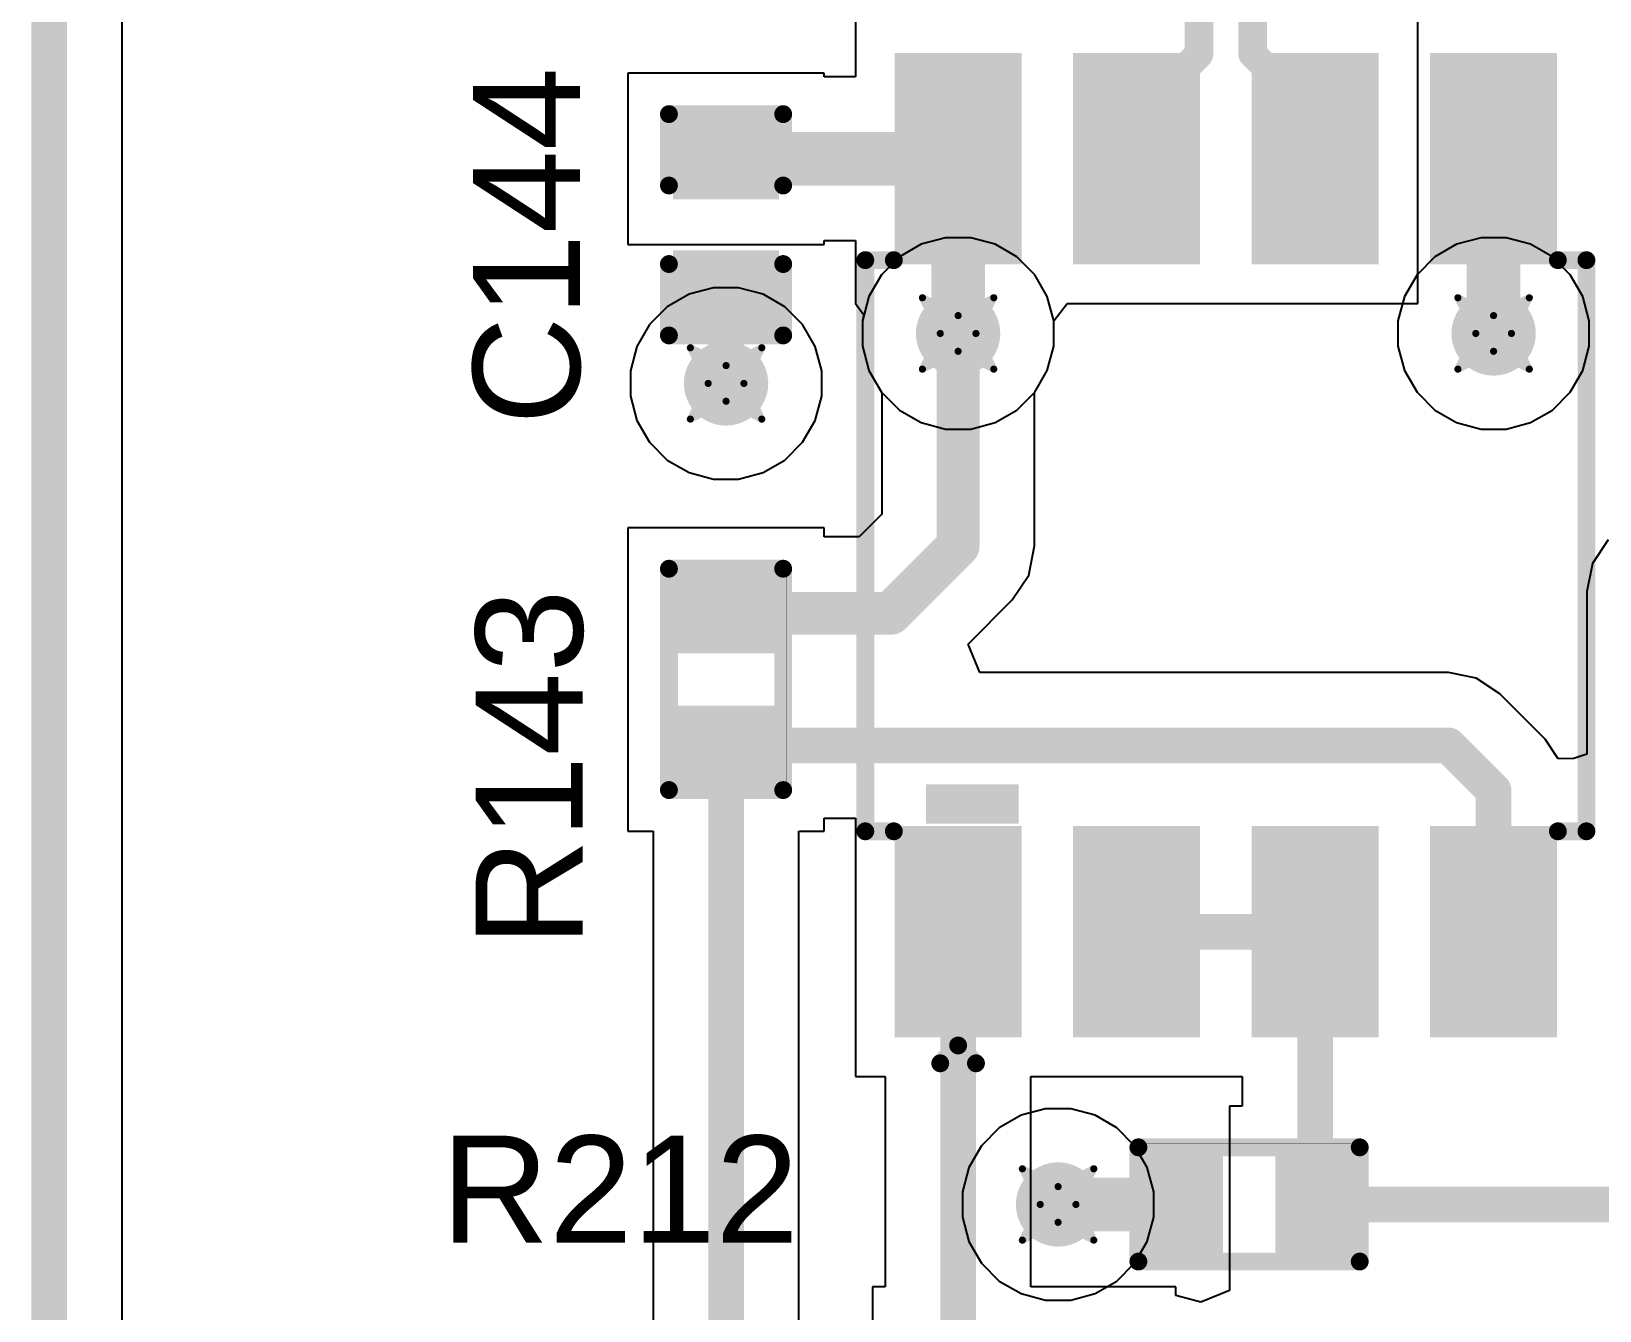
# Model space of a CAD drawing. Header units: inches. Extents: x -36 to 349, y -11 to 240.
# Drawn here: x 16.69 to 27.85, y 93.63 to 102.73 of the extents above; entities that cross this region are included whole.
import ezdxf

# ---------------------------------------------------------------- set-up
doc = ezdxf.new("R2010")
doc.units = ezdxf.units.IN
for name, color, linetype in [('Bottom Layer', 5, 'Continuous'), ('Drill Drawing', 1, 'Continuous'), ('Layer 1', 16, 'Continuous'), ('Layer 2', 76, 'Continuous'), ('Top Layer', 1, 'Continuous'), ('Top Overlay', 2, 'Continuous'), ('Top Paste', 8, 'Continuous'), ('Top Solder', 216, 'Continuous'), ('Via Holes', 16, 'Continuous')]:
    doc.layers.add(name, color=color, linetype=linetype)
doc.styles.add('Arial', font='', dxfattribs={"height": 0.2})
doc.styles.get('Arial').set_extended_font_data('Arial')

# ---------------------------------------------------------------- blocks, each defined once
blk = doc.blocks.new('R___0402_15')
at = {"layer": 'Top Layer'}
for points in [[(-0.6985, -0.3175), (-0.6985, 0.3175), (-0.2412999999999999, 0.3175), (-0.2413, -0.3175)], [(0.2412999999999999, -0.3175), (0.2413, 0.3175), (0.6985, 0.3175), (0.6985, -0.3175)]]:
    blk.add_hatch(color=1, dxfattribs=at).paths.add_polyline_path(points)
at = {"layer": 'Top Paste'}
for points in [[(-0.6985, -0.3175), (-0.6985, 0.3175), (-0.2412999999999999, 0.3175), (-0.2413, -0.3175)], [(0.2412999999999999, -0.3175), (0.2413, 0.3175), (0.6985, 0.3175), (0.6985, -0.3175)]]:
    blk.add_hatch(color=8, dxfattribs=at).paths.add_polyline_path(points)
at = {"layer": 'Top Solder'}
for points in [[(-0.75350116, -0.37250116), (-0.75350116, 0.37250116), (-0.1862988399999999, 0.37250116), (-0.18629884, -0.37250116)], [(0.1862988399999999, -0.37250116), (0.18629884, 0.37250116), (0.75350116, 0.37250116), (0.75350116, -0.37250116)]]:
    blk.add_hatch(color=216, dxfattribs=at).paths.add_polyline_path(points)
at = {"layer": 'Top Overlay'}
for points in [[(-0.7874, 0.4064, 0.127, 0.127, 0), (0.7874, 0.4064, 0.127, 0.127, 0)], [(-0.7874, 0.4064, 0.127, 0.127, 0), (-0.7874, -0.4064, 0.127, 0.127, 0)], [(0.7874, 0.4064, 0.127, 0.127, 0), (0.7874, -0.4064, 0.127, 0.127, 0)], [(-0.7874, -0.4064, 0.127, 0.127, 0), (0.7874, -0.4064, 0.127, 0.127, 0)], [(-0.8128, -0.4318, 0.0032258, 0.0032258, 0), (0.8128, -0.4318, 0.0032258, 0.0032258, 0)]]:
    blk.add_lwpolyline(points, format="xyseb", dxfattribs=at)
for points in [[(-0.8191499999999999, 0.4064, 0.0635, 0.0635, 1), (-0.7556499999999999, 0.4064, 0.0635, 0.0635, 1)], [(-0.8191499999999999, 0.4064, 0.0635, 0.0635, 1), (-0.7556499999999999, 0.4064, 0.0635, 0.0635, 1)], [(0.7556499999999999, 0.4064, 0.0635, 0.0635, 1), (0.8191499999999999, 0.4064, 0.0635, 0.0635, 1)], [(0.7556499999999999, 0.4064, 0.0635, 0.0635, 1), (0.8191499999999999, 0.4064, 0.0635, 0.0635, 1)], [(-0.8191499999999999, -0.4064, 0.0635, 0.0635, 1), (-0.7556499999999999, -0.4064, 0.0635, 0.0635, 1)], [(-0.8191499999999999, -0.4064, 0.0635, 0.0635, 1), (-0.7556499999999999, -0.4064, 0.0635, 0.0635, 1)], [(-0.81360518, -0.4318, 0.0016129, 0.0016129, 1), (-0.8119948199999999, -0.4318, 0.0016129, 0.0016129, 1)], [(0.7556499999999999, -0.4064, 0.0635, 0.0635, 1), (0.8191499999999999, -0.4064, 0.0635, 0.0635, 1)], [(0.7556499999999999, -0.4064, 0.0635, 0.0635, 1), (0.8191499999999999, -0.4064, 0.0635, 0.0635, 1)], [(0.8119948199999999, -0.4318, 0.0016129, 0.0016129, 1), (0.81360518, -0.4318, 0.0016129, 0.0016129, 1)]]:
    blk.add_lwpolyline(points, format="xyseb", close=True, dxfattribs=at)
blk = doc.blocks.new('SOP_8_148')
at = {"layer": 'Top Layer'}
for points in [[(-3.40000463, 2.25501835), (-2.10000469, 2.25501835), (-2.10000469, 1.55501721), (-3.40000463, 1.55501721)], [(2.10000977, 2.25501835), (3.40000971, 2.25501835), (3.40000971, 1.55501721), (2.10000977, 1.55501721)], [(-3.40000463, 0.98501835), (-2.10000469, 0.98501835), (-2.10000469, 0.28501721), (-3.40000463, 0.28501721)], [(2.10000977, 0.98501835), (3.40000971, 0.98501835), (3.40000971, 0.28501721), (2.10000977, 0.28501721)], [(-3.40000463, -0.28498165), (-2.10000469, -0.28498165), (-2.10000469, -0.9849827899999999), (-3.40000463, -0.9849827899999999)], [(2.10000977, -0.28498165), (3.40000971, -0.28498165), (3.40000971, -0.9849827899999999), (2.10000977, -0.9849827899999999)], [(-3.40000463, -1.55498165), (-2.10000469, -1.55498165), (-2.10000469, -2.25498279), (-3.40000463, -2.25498279)], [(2.10000977, -1.55498165), (3.40000971, -1.55498165), (3.40000971, -2.25498279), (2.10000977, -2.25498279)]]:
    blk.add_hatch(color=1, dxfattribs=at).paths.add_polyline_path(points)
at = {"layer": 'Top Overlay'}
blk.add_hatch(color=2, dxfattribs=at).paths.add_polyline_path([(-1.98172578, 1.47321778), (-1.70232578, 1.47321778), (-1.70232578, 2.13361778), (-1.98172578, 2.13361778)])
at = {"layer": 'Top Paste'}
for points in [[(-3.40000463, 2.25501835), (-2.10000469, 2.25501835), (-2.10000469, 1.55501721), (-3.40000463, 1.55501721)], [(2.10000977, 2.25501835), (3.40000971, 2.25501835), (3.40000971, 1.55501721), (2.10000977, 1.55501721)], [(-3.40000463, 0.98501835), (-2.10000469, 0.98501835), (-2.10000469, 0.28501721), (-3.40000463, 0.28501721)], [(2.10000977, 0.98501835), (3.40000971, 0.98501835), (3.40000971, 0.28501721), (2.10000977, 0.28501721)], [(-3.40000463, -0.28498165), (-2.10000469, -0.28498165), (-2.10000469, -0.9849827899999999), (-3.40000463, -0.9849827899999999)], [(2.10000977, -0.28498165), (3.40000971, -0.28498165), (3.40000971, -0.9849827899999999), (2.10000977, -0.9849827899999999)], [(-3.40000463, -1.55498165), (-2.10000469, -1.55498165), (-2.10000469, -2.25498279), (-3.40000463, -2.25498279)], [(2.10000977, -1.55498165), (3.40000971, -1.55498165), (3.40000971, -2.25498279), (2.10000977, -2.25498279)]]:
    blk.add_hatch(color=8, dxfattribs=at).paths.add_polyline_path(points)
at = {"layer": 'Top Solder'}
for points in [[(-3.50160463, 2.35661835), (-1.99840469, 2.35661835), (-1.99840469, 1.45341721), (-3.50160463, 1.45341721)], [(1.99840977, 2.35661835), (3.50160971, 2.35661835), (3.50160971, 1.45341721), (1.99840977, 1.45341721)], [(-3.50160463, 1.08661835), (-1.99840469, 1.08661835), (-1.99840469, 0.18341721), (-3.50160463, 0.18341721)], [(1.99840977, 1.08661835), (3.50160971, 1.08661835), (3.50160971, 0.18341721), (1.99840977, 0.18341721)], [(-3.50160463, -0.18338165), (-1.99840469, -0.18338165), (-1.99840469, -1.08658279), (-3.50160463, -1.08658279)], [(1.99840977, -0.18338165), (3.50160971, -0.18338165), (3.50160971, -1.08658279), (1.99840977, -1.08658279)], [(-3.50160463, -1.45338165), (-1.99840469, -1.45338165), (-1.99840469, -2.35658279), (-3.50160463, -2.35658279)], [(1.99840977, -1.45338165), (3.50160971, -1.45338165), (3.50160971, -2.35658279), (1.99840977, -2.35658279)]]:
    blk.add_hatch(color=216, dxfattribs=at).paths.add_polyline_path(points)
at = {"layer": 'Top Overlay'}
for points in [[(-2.03560426, 2.56541778, 0.127, 0.127, 0), (-2.03560426, 2.36221778, 0.127, 0.127, 0)], [(-2.03560426, 2.56541778, 0.127, 0.127, 0), (2.02839574, 2.56541778, 0.127, 0.127, 0)], [(2.02839574, 2.56541778, 0.127, 0.127, 0), (2.02839574, 2.36221778, 0.127, 0.127, 0)], [(-3.68660426, 2.03201778, 0.127, 0.127, 0), (-3.68660426, 1.77801778, 0.127, 0.127, 0)], [(-3.68660426, 2.03201778, 0.127, 0.127, 0), (-3.55960426, 1.90501778, 0.127, 0.127, 0)], [(-3.55960426, 1.90501778, 0.127, 0.127, 0), (-3.68660426, 1.77801778, 0.127, 0.127, 0)], [(-2.03560426, -2.36218222, 0.127, 0.127, 0), (-2.03560426, -2.56538222, 0.127, 0.127, 0)], [(2.02839574, -2.36218222, 0.127, 0.127, 0), (2.02839574, -2.56538222, 0.127, 0.127, 0)], [(-2.03560426, -2.56538222, 0.127, 0.127, 0), (2.02839574, -2.56538222, 0.127, 0.127, 0)]]:
    blk.add_lwpolyline(points, format="xyseb", dxfattribs=at)
for points in [[(-2.06735426, 2.56541778, 0.0635, 0.0635, 1), (-2.00385426, 2.56541778, 0.0635, 0.0635, 1)], [(-2.06735426, 2.56541778, 0.0635, 0.0635, 1), (-2.00385426, 2.56541778, 0.0635, 0.0635, 1)], [(1.99664574, 2.56541778, 0.0635, 0.0635, 1), (2.06014574, 2.56541778, 0.0635, 0.0635, 1)], [(1.99664574, 2.56541778, 0.0635, 0.0635, 1), (2.06014574, 2.56541778, 0.0635, 0.0635, 1)], [(-2.06735426, 2.36221778, 0.0635, 0.0635, 1), (-2.00385426, 2.36221778, 0.0635, 0.0635, 1)], [(1.99664574, 2.36221778, 0.0635, 0.0635, 1), (2.06014574, 2.36221778, 0.0635, 0.0635, 1)], [(-3.718354259999999, 2.03201778, 0.0635, 0.0635, 1), (-3.65485426, 2.03201778, 0.0635, 0.0635, 1)], [(-3.718354259999999, 2.03201778, 0.0635, 0.0635, 1), (-3.65485426, 2.03201778, 0.0635, 0.0635, 1)], [(-3.59135426, 1.90501778, 0.0635, 0.0635, 1), (-3.52785426, 1.90501778, 0.0635, 0.0635, 1)], [(-3.59135426, 1.90501778, 0.0635, 0.0635, 1), (-3.52785426, 1.90501778, 0.0635, 0.0635, 1)], [(-3.718354259999999, 1.77801778, 0.0635, 0.0635, 1), (-3.65485426, 1.77801778, 0.0635, 0.0635, 1)], [(-3.718354259999999, 1.77801778, 0.0635, 0.0635, 1), (-3.65485426, 1.77801778, 0.0635, 0.0635, 1)], [(-2.06735426, -2.36218222, 0.0635, 0.0635, 1), (-2.00385426, -2.36218222, 0.0635, 0.0635, 1)], [(1.99664574, -2.36218222, 0.0635, 0.0635, 1), (2.06014574, -2.36218222, 0.0635, 0.0635, 1)], [(-2.06735426, -2.56538222, 0.0635, 0.0635, 1), (-2.00385426, -2.56538222, 0.0635, 0.0635, 1)], [(-2.06735426, -2.56538222, 0.0635, 0.0635, 1), (-2.00385426, -2.56538222, 0.0635, 0.0635, 1)], [(1.99664574, -2.56538222, 0.0635, 0.0635, 1), (2.06014574, -2.56538222, 0.0635, 0.0635, 1)], [(1.99664574, -2.56538222, 0.0635, 0.0635, 1), (2.06014574, -2.56538222, 0.0635, 0.0635, 1)]]:
    blk.add_lwpolyline(points, format="xyseb", close=True, dxfattribs=at)
blk = doc.blocks.new('R___0402_186')
at = {"layer": 'Top Layer'}
for points in [[(-0.69849746, -0.31748222), (-0.69849746, 0.31751778), (-0.24129746, 0.31751778), (-0.24129746, -0.31748222)], [(0.24130254, -0.31748222), (0.24130254, 0.31751778), (0.6985025399999999, 0.31751778), (0.6985025399999999, -0.31748222)]]:
    blk.add_hatch(color=1, dxfattribs=at).paths.add_polyline_path(points)
at = {"layer": 'Top Paste'}
for points in [[(-0.69849746, -0.31748222), (-0.69849746, 0.31751778), (-0.24129746, 0.31751778), (-0.24129746, -0.31748222)], [(0.24130254, -0.31748222), (0.24130254, 0.31751778), (0.6985025399999999, 0.31751778), (0.6985025399999999, -0.31748222)]]:
    blk.add_hatch(color=8, dxfattribs=at).paths.add_polyline_path(points)
at = {"layer": 'Top Solder'}
for points in [[(-0.7534986199999999, -0.37248338), (-0.7534986199999999, 0.37251894), (-0.1862962999999999, 0.37251894), (-0.1862963, -0.37248338)], [(0.18630138, -0.37248338), (0.18630138, 0.37251894), (0.7535037, 0.37251894), (0.7535037, -0.37248338)]]:
    blk.add_hatch(color=216, dxfattribs=at).paths.add_polyline_path(points)
at = {"layer": 'Top Overlay'}
for points in [[(0.78740254, 0.40641778, 0.127, 0.127, 0), (-0.78739746, 0.40641778, 0.127, 0.127, 0)], [(-0.78739746, 0.40641778, 0.127, 0.127, 0), (-0.78739746, -0.40638222, 0.127, 0.127, 0)], [(0.78740254, 0.40641778, 0.127, 0.127, 0), (0.78740254, -0.40638222, 0.127, 0.127, 0)], [(0.78740254, -0.40638222, 0.127, 0.127, 0), (-0.78739746, -0.40638222, 0.127, 0.127, 0)], [(0.8128025399999999, -0.4317822199999999, 0.0032258, 0.0032258, 0), (-0.8127974599999999, -0.4317822199999999, 0.0032258, 0.0032258, 0)]]:
    blk.add_lwpolyline(points, format="xyseb", dxfattribs=at)
for points in [[(-0.8191474599999999, 0.40641778, 0.0635, 0.0635, 1), (-0.7556474599999999, 0.40641778, 0.0635, 0.0635, 1)], [(-0.8191474599999999, 0.40641778, 0.0635, 0.0635, 1), (-0.7556474599999999, 0.40641778, 0.0635, 0.0635, 1)], [(0.75565254, 0.40641778, 0.0635, 0.0635, 1), (0.8191525399999998, 0.40641778, 0.0635, 0.0635, 1)], [(0.75565254, 0.40641778, 0.0635, 0.0635, 1), (0.8191525399999998, 0.40641778, 0.0635, 0.0635, 1)], [(-0.8191474599999999, -0.40638222, 0.0635, 0.0635, 1), (-0.7556474599999999, -0.40638222, 0.0635, 0.0635, 1)], [(-0.8191474599999999, -0.40638222, 0.0635, 0.0635, 1), (-0.7556474599999999, -0.40638222, 0.0635, 0.0635, 1)], [(-0.8136026399999999, -0.4317822199999999, 0.0016129, 0.0016129, 1), (-0.81199228, -0.4317822199999999, 0.0016129, 0.0016129, 1)], [(0.75565254, -0.40638222, 0.0635, 0.0635, 1), (0.8191525399999998, -0.40638222, 0.0635, 0.0635, 1)], [(0.75565254, -0.40638222, 0.0635, 0.0635, 1), (0.8191525399999998, -0.40638222, 0.0635, 0.0635, 1)], [(0.81199736, -0.4317822199999999, 0.0016129, 0.0016129, 1), (0.8136077199999999, -0.4317822199999999, 0.0016129, 0.0016129, 1)]]:
    blk.add_lwpolyline(points, format="xyseb", close=True, dxfattribs=at)
blk = doc.blocks.new('C___0402_402')
at = {"layer": 'Top Layer'}
for points in [[(-0.6984898399999999, -0.31748222), (-0.6984898399999999, 0.31751778), (-0.2412898399999999, 0.31751778), (-0.24128984, -0.31748222)], [(0.24131016, -0.31748222), (0.24131016, 0.31751778), (0.69851016, 0.31751778), (0.69851016, -0.31748222)]]:
    blk.add_hatch(color=1, dxfattribs=at).paths.add_polyline_path(points)
at = {"layer": 'Top Paste'}
for points in [[(-0.6984898399999999, -0.31748222), (-0.6984898399999999, 0.31751778), (-0.2412898399999999, 0.31751778), (-0.24128984, -0.31748222)], [(0.24131016, -0.31748222), (0.24131016, 0.31751778), (0.69851016, 0.31751778), (0.69851016, -0.31748222)]]:
    blk.add_hatch(color=8, dxfattribs=at).paths.add_polyline_path(points)
at = {"layer": 'Top Solder'}
for points in [[(-0.75848972, -0.3774821), (-0.75848972, 0.37751766), (-0.1812899599999999, 0.37751766), (-0.18128996, -0.3774821)], [(0.1813102799999999, -0.3774821), (0.18131028, 0.37751766), (0.75851004, 0.37751766), (0.75851004, -0.3774821)]]:
    blk.add_hatch(color=216, dxfattribs=at).paths.add_polyline_path(points)
at = {"layer": 'Top Overlay'}
for points in [[(-0.7873898399999999, 0.40641778, 0.127, 0.127, 0), (-0.27938984, 0.40641778, 0.127, 0.127, 0)], [(-0.7873898399999999, 0.40641778, 0.127, 0.127, 0), (-0.7873898399999999, -0.40638222, 0.127, 0.127, 0)], [(0.27941016, 0.40641778, 0.127, 0.127, 0), (0.78741016, 0.40641778, 0.127, 0.127, 0)], [(0.78741016, 0.40641778, 0.127, 0.127, 0), (0.78741016, -0.40638222, 0.127, 0.127, 0)], [(-0.7873898399999999, -0.40638222, 0.127, 0.127, 0), (-0.27938984, -0.40638222, 0.127, 0.127, 0)], [(0.27941016, -0.40638222, 0.127, 0.127, 0), (0.78741016, -0.40638222, 0.127, 0.127, 0)]]:
    blk.add_lwpolyline(points, format="xyseb", dxfattribs=at)
for points in [[(-0.8191398400000001, 0.40641778, 0.0635, 0.0635, 1), (-0.75563984, 0.40641778, 0.0635, 0.0635, 1)], [(-0.8191398400000001, 0.40641778, 0.0635, 0.0635, 1), (-0.75563984, 0.40641778, 0.0635, 0.0635, 1)], [(-0.3111398399999999, 0.40641778, 0.0635, 0.0635, 1), (-0.24763984, 0.40641778, 0.0635, 0.0635, 1)], [(0.24766016, 0.40641778, 0.0635, 0.0635, 1), (0.31116016, 0.40641778, 0.0635, 0.0635, 1)], [(0.7556601599999999, 0.40641778, 0.0635, 0.0635, 1), (0.8191601599999999, 0.40641778, 0.0635, 0.0635, 1)], [(0.7556601599999999, 0.40641778, 0.0635, 0.0635, 1), (0.8191601599999999, 0.40641778, 0.0635, 0.0635, 1)], [(-0.8191398400000001, -0.40638222, 0.0635, 0.0635, 1), (-0.75563984, -0.40638222, 0.0635, 0.0635, 1)], [(-0.8191398400000001, -0.40638222, 0.0635, 0.0635, 1), (-0.75563984, -0.40638222, 0.0635, 0.0635, 1)], [(-0.3111398399999999, -0.40638222, 0.0635, 0.0635, 1), (-0.24763984, -0.40638222, 0.0635, 0.0635, 1)], [(0.24766016, -0.40638222, 0.0635, 0.0635, 1), (0.31116016, -0.40638222, 0.0635, 0.0635, 1)], [(0.7556601599999999, -0.40638222, 0.0635, 0.0635, 1), (0.8191601599999999, -0.40638222, 0.0635, 0.0635, 1)], [(0.7556601599999999, -0.40638222, 0.0635, 0.0635, 1), (0.8191601599999999, -0.40638222, 0.0635, 0.0635, 1)]]:
    blk.add_lwpolyline(points, format="xyseb", close=True, dxfattribs=at)

msp = doc.modelspace()

# ---------------------------------------------------------------- hatches: boundary and pattern name
at = {"layer": 'Bottom Layer'}
h = msp.add_hatch(color=5, dxfattribs=at)
edge = h.paths.add_edge_path()
edge.add_arc((23.28733722, 100.584), 0.2999994, 0, 360)
h = msp.add_hatch(color=5, dxfattribs=at)
edge = h.paths.add_edge_path()
edge.add_arc((27.09733722, 100.584), 0.2999994, 0, 360)
h = msp.add_hatch(color=5, dxfattribs=at)
edge = h.paths.add_edge_path()
edge.add_arc((21.63633722, 100.2284), 0.2999994, 0, 360)
h = msp.add_hatch(color=5, dxfattribs=at)
edge = h.paths.add_edge_path()
edge.add_arc((23.99853722, 94.38625522), 0.2999994, 0, 360)
at = {"layer": 'Layer 1'}
h = msp.add_hatch(color=16, dxfattribs=at)
edge = h.paths.add_edge_path()
edge.add_arc((23.28733722, 100.584), 0.2999994, 0, 360)
h = msp.add_hatch(color=16, dxfattribs=at)
edge = h.paths.add_edge_path()
edge.add_arc((27.09733722, 100.584), 0.2999994, 0, 360)
h = msp.add_hatch(color=16, dxfattribs=at)
edge = h.paths.add_edge_path()
edge.add_arc((21.63633722, 100.2284), 0.2999994, 0, 360)
h = msp.add_hatch(color=16, dxfattribs=at)
edge = h.paths.add_edge_path()
edge.add_arc((23.99853722, 94.38625522), 0.2999994, 0, 360)
at = {"layer": 'Layer 2'}
h = msp.add_hatch(color=76, dxfattribs=at)
edge = h.paths.add_edge_path()
edge.add_arc((23.28733722, 100.584), 0.2999994, 0, 360)
h = msp.add_hatch(color=76, dxfattribs=at)
edge = h.paths.add_edge_path()
edge.add_arc((27.09733722, 100.584), 0.2999994, 0, 360)
h = msp.add_hatch(color=76, dxfattribs=at)
edge = h.paths.add_edge_path()
edge.add_arc((21.63633722, 100.2284), 0.2999994, 0, 360)
h = msp.add_hatch(color=76, dxfattribs=at)
edge = h.paths.add_edge_path()
edge.add_arc((23.99853722, 94.38625522), 0.2999994, 0, 360)
at = {"layer": 'Top Layer'}
h = msp.add_hatch(color=1, dxfattribs=at)
edge = h.paths.add_edge_path()
edge.add_arc((23.28733722, 100.584), 0.2999994, 0, 360)
h = msp.add_hatch(color=1, dxfattribs=at)
edge = h.paths.add_edge_path()
edge.add_arc((27.09733722, 100.584), 0.2999994, 0, 360)
h = msp.add_hatch(color=1, dxfattribs=at)
edge = h.paths.add_edge_path()
edge.add_arc((21.63633722, 100.2284), 0.2999994, 0, 360)
h = msp.add_hatch(color=1, dxfattribs=at)
edge = h.paths.add_edge_path()
edge.add_arc((23.99853722, 94.38625522), 0.2999994, 0, 360)
at = {"layer": 'Via Holes'}
h = msp.add_hatch(color=7, dxfattribs=at)
edge = h.paths.add_edge_path()
edge.add_arc((23.28733722, 100.584), 0.1499997, 0, 360)
h = msp.add_hatch(color=7, dxfattribs=at)
edge = h.paths.add_edge_path()
edge.add_arc((27.09733722, 100.584), 0.1499997, 0, 360)
h = msp.add_hatch(color=7, dxfattribs=at)
edge = h.paths.add_edge_path()
edge.add_arc((21.63633722, 100.2284), 0.1499997, 0, 360)
h = msp.add_hatch(color=7, dxfattribs=at)
edge = h.paths.add_edge_path()
edge.add_arc((23.99853722, 94.38625522), 0.1499997, 0, 360)

# ---------------------------------------------------------------- linework, layer by layer
at = {"layer": 'Bottom Layer'}
for p, q in [((23.02448024, 101.21859106), (22.86919226, 101.12893668)), ((23.19768284, 101.2649994), (23.02448024, 101.21859106)), ((23.3769916, 101.2649994), (23.19768284, 101.2649994)), ((23.5501942, 101.21859106), (23.3769916, 101.2649994)), ((23.70548218, 101.12893668), (23.5501942, 101.21859106)), ((22.86919226, 101.12893668), (22.74240054, 101.00214496)), ((23.8322739, 101.00214496), (23.70548218, 101.12893668)), ((22.74240054, 101.00214496), (22.65274616, 100.84685698)), ((23.92192828, 100.84685698), (23.8322739, 101.00214496)), ((22.65274616, 100.84685698), (22.60633782, 100.67365438)), ((23.96833662, 100.67365438), (23.92192828, 100.84685698)), ((22.60633782, 100.67365438), (22.60633782, 100.49434562)), ((23.96833662, 100.49434562), (23.96833662, 100.67365438)), ((22.60633782, 100.49434562), (22.65274616, 100.32114302)), ((23.92192828, 100.32114302), (23.96833662, 100.49434562)), ((22.65274616, 100.32114302), (22.74240054, 100.16585504)), ((23.8322739, 100.16585504), (23.92192828, 100.32114302)), ((22.74240054, 100.16585504), (22.86919226, 100.03906332)), ((23.70548218, 100.03906332), (23.8322739, 100.16585504)), ((22.86919226, 100.03906332), (23.02448024, 99.94940894)), ((23.5501942, 99.94940894), (23.70548218, 100.03906332)), ((23.02448024, 99.94940894), (23.19768284, 99.9030006)), ((23.19768284, 99.9030006), (23.3769916, 99.9030006)), ((23.3769916, 99.9030006), (23.5501942, 99.94940894))]:
    msp.add_line(p, q, dxfattribs=at)
at = {"layer": 'Drill Drawing'}
for points in [[(23.03333722, 100.838, 0.0508, 0.0508, 0), (23.28733722, 100.711, 0.0508, 0.0508, 0)], [(23.03333722, 100.838, 0.0508, 0.0508, 0), (23.16033722, 100.584, 0.0508, 0.0508, 0)], [(23.28733722, 100.711, 0.0508, 0.0508, 0), (23.54133722, 100.838, 0.0508, 0.0508, 0)], [(23.41433722, 100.584, 0.0508, 0.0508, 0), (23.54133722, 100.838, 0.0508, 0.0508, 0)], [(26.84333722, 100.838, 0.0508, 0.0508, 0), (27.09733722, 100.711, 0.0508, 0.0508, 0)], [(26.84333722, 100.838, 0.0508, 0.0508, 0), (26.97033722, 100.584, 0.0508, 0.0508, 0)], [(27.09733722, 100.711, 0.0508, 0.0508, 0), (27.35133722, 100.838, 0.0508, 0.0508, 0)], [(27.22433722, 100.584, 0.0508, 0.0508, 0), (27.35133722, 100.838, 0.0508, 0.0508, 0)], [(23.03333722, 100.33, 0.0508, 0.0508, 0), (23.16033722, 100.584, 0.0508, 0.0508, 0)], [(23.41433722, 100.584, 0.0508, 0.0508, 0), (23.54133722, 100.33, 0.0508, 0.0508, 0)], [(26.84333722, 100.33, 0.0508, 0.0508, 0), (26.97033722, 100.584, 0.0508, 0.0508, 0)], [(27.22433722, 100.584, 0.0508, 0.0508, 0), (27.35133722, 100.33, 0.0508, 0.0508, 0)], [(21.38233722, 100.4824, 0.0508, 0.0508, 0), (21.63633722, 100.3554, 0.0508, 0.0508, 0)], [(21.38233722, 100.4824, 0.0508, 0.0508, 0), (21.50933722, 100.2284, 0.0508, 0.0508, 0)], [(21.63633722, 100.3554, 0.0508, 0.0508, 0), (21.89033722, 100.4824, 0.0508, 0.0508, 0)], [(21.76333722, 100.2284, 0.0508, 0.0508, 0), (21.89033722, 100.4824, 0.0508, 0.0508, 0)], [(23.03333722, 100.33, 0.0508, 0.0508, 0), (23.28733722, 100.457, 0.0508, 0.0508, 0)], [(23.28733722, 100.457, 0.0508, 0.0508, 0), (23.54133722, 100.33, 0.0508, 0.0508, 0)], [(26.84333722, 100.33, 0.0508, 0.0508, 0), (27.09733722, 100.457, 0.0508, 0.0508, 0)], [(27.09733722, 100.457, 0.0508, 0.0508, 0), (27.35133722, 100.33, 0.0508, 0.0508, 0)], [(21.38233722, 99.97439999999999, 0.0508, 0.0508, 0), (21.50933722, 100.2284, 0.0508, 0.0508, 0)], [(21.76333722, 100.2284, 0.0508, 0.0508, 0), (21.89033722, 99.97439999999999, 0.0508, 0.0508, 0)], [(21.38233722, 99.97439999999999, 0.0508, 0.0508, 0), (21.63633722, 100.1014, 0.0508, 0.0508, 0)], [(21.63633722, 100.1014, 0.0508, 0.0508, 0), (21.89033722, 99.97439999999999, 0.0508, 0.0508, 0)], [(23.74453722, 94.64025522, 0.0508, 0.0508, 0), (23.99853722, 94.51325521999999, 0.0508, 0.0508, 0)], [(23.74453722, 94.64025522, 0.0508, 0.0508, 0), (23.87153722, 94.38625522, 0.0508, 0.0508, 0)], [(23.99853722, 94.51325521999999, 0.0508, 0.0508, 0), (24.25253722, 94.64025522, 0.0508, 0.0508, 0)], [(24.12553722, 94.38625522, 0.0508, 0.0508, 0), (24.25253722, 94.64025522, 0.0508, 0.0508, 0)], [(23.74453722, 94.13225521999999, 0.0508, 0.0508, 0), (23.87153722, 94.38625522, 0.0508, 0.0508, 0)], [(24.12553722, 94.38625522, 0.0508, 0.0508, 0), (24.25253722, 94.13225521999999, 0.0508, 0.0508, 0)], [(23.74453722, 94.13225521999999, 0.0508, 0.0508, 0), (23.99853722, 94.25925521999999, 0.0508, 0.0508, 0)], [(23.99853722, 94.25925521999999, 0.0508, 0.0508, 0), (24.25253722, 94.13225521999999, 0.0508, 0.0508, 0)]]:
    msp.add_lwpolyline(points, format="xyseb", dxfattribs=at)
for points in [[(23.02063722, 100.838, 0.0254, 0.0254, 1), (23.04603722, 100.838, 0.0254, 0.0254, 1)], [(23.02063722, 100.838, 0.0254, 0.0254, 1), (23.04603722, 100.838, 0.0254, 0.0254, 1)], [(23.52863722, 100.838, 0.0254, 0.0254, 1), (23.55403722, 100.838, 0.0254, 0.0254, 1)], [(23.52863722, 100.838, 0.0254, 0.0254, 1), (23.55403722, 100.838, 0.0254, 0.0254, 1)], [(26.83063722, 100.838, 0.0254, 0.0254, 1), (26.85603722, 100.838, 0.0254, 0.0254, 1)], [(26.83063722, 100.838, 0.0254, 0.0254, 1), (26.85603722, 100.838, 0.0254, 0.0254, 1)], [(27.33863722, 100.838, 0.0254, 0.0254, 1), (27.36403722, 100.838, 0.0254, 0.0254, 1)], [(27.33863722, 100.838, 0.0254, 0.0254, 1), (27.36403722, 100.838, 0.0254, 0.0254, 1)], [(23.27463722, 100.711, 0.0254, 0.0254, 1), (23.30003722, 100.711, 0.0254, 0.0254, 1)], [(23.27463722, 100.711, 0.0254, 0.0254, 1), (23.30003722, 100.711, 0.0254, 0.0254, 1)], [(27.08463722, 100.711, 0.0254, 0.0254, 1), (27.11003722, 100.711, 0.0254, 0.0254, 1)], [(27.08463722, 100.711, 0.0254, 0.0254, 1), (27.11003722, 100.711, 0.0254, 0.0254, 1)], [(23.14763722, 100.584, 0.0254, 0.0254, 1), (23.17303722, 100.584, 0.0254, 0.0254, 1)], [(23.14763722, 100.584, 0.0254, 0.0254, 1), (23.17303722, 100.584, 0.0254, 0.0254, 1)], [(23.40163722, 100.584, 0.0254, 0.0254, 1), (23.42703722, 100.584, 0.0254, 0.0254, 1)], [(23.40163722, 100.584, 0.0254, 0.0254, 1), (23.42703722, 100.584, 0.0254, 0.0254, 1)], [(26.95763722, 100.584, 0.0254, 0.0254, 1), (26.98303722, 100.584, 0.0254, 0.0254, 1)], [(26.95763722, 100.584, 0.0254, 0.0254, 1), (26.98303722, 100.584, 0.0254, 0.0254, 1)], [(27.21163722, 100.584, 0.0254, 0.0254, 1), (27.23703722, 100.584, 0.0254, 0.0254, 1)], [(27.21163722, 100.584, 0.0254, 0.0254, 1), (27.23703722, 100.584, 0.0254, 0.0254, 1)], [(21.36963722, 100.4824, 0.0254, 0.0254, 1), (21.39503722, 100.4824, 0.0254, 0.0254, 1)], [(21.36963722, 100.4824, 0.0254, 0.0254, 1), (21.39503722, 100.4824, 0.0254, 0.0254, 1)], [(21.87763722, 100.4824, 0.0254, 0.0254, 1), (21.90303722, 100.4824, 0.0254, 0.0254, 1)], [(21.87763722, 100.4824, 0.0254, 0.0254, 1), (21.90303722, 100.4824, 0.0254, 0.0254, 1)], [(23.27463722, 100.457, 0.0254, 0.0254, 1), (23.30003722, 100.457, 0.0254, 0.0254, 1)], [(23.27463722, 100.457, 0.0254, 0.0254, 1), (23.30003722, 100.457, 0.0254, 0.0254, 1)], [(27.08463722, 100.457, 0.0254, 0.0254, 1), (27.11003722, 100.457, 0.0254, 0.0254, 1)], [(27.08463722, 100.457, 0.0254, 0.0254, 1), (27.11003722, 100.457, 0.0254, 0.0254, 1)], [(21.62363722, 100.3554, 0.0254, 0.0254, 1), (21.64903722, 100.3554, 0.0254, 0.0254, 1)], [(21.62363722, 100.3554, 0.0254, 0.0254, 1), (21.64903722, 100.3554, 0.0254, 0.0254, 1)], [(23.02063722, 100.33, 0.0254, 0.0254, 1), (23.04603722, 100.33, 0.0254, 0.0254, 1)], [(23.02063722, 100.33, 0.0254, 0.0254, 1), (23.04603722, 100.33, 0.0254, 0.0254, 1)], [(23.52863722, 100.33, 0.0254, 0.0254, 1), (23.55403722, 100.33, 0.0254, 0.0254, 1)], [(23.52863722, 100.33, 0.0254, 0.0254, 1), (23.55403722, 100.33, 0.0254, 0.0254, 1)], [(26.83063722, 100.33, 0.0254, 0.0254, 1), (26.85603722, 100.33, 0.0254, 0.0254, 1)], [(26.83063722, 100.33, 0.0254, 0.0254, 1), (26.85603722, 100.33, 0.0254, 0.0254, 1)], [(27.33863722, 100.33, 0.0254, 0.0254, 1), (27.36403722, 100.33, 0.0254, 0.0254, 1)], [(27.33863722, 100.33, 0.0254, 0.0254, 1), (27.36403722, 100.33, 0.0254, 0.0254, 1)], [(21.49663722, 100.2284, 0.0254, 0.0254, 1), (21.52203722, 100.2284, 0.0254, 0.0254, 1)], [(21.49663722, 100.2284, 0.0254, 0.0254, 1), (21.52203722, 100.2284, 0.0254, 0.0254, 1)], [(21.75063722, 100.2284, 0.0254, 0.0254, 1), (21.77603722, 100.2284, 0.0254, 0.0254, 1)], [(21.75063722, 100.2284, 0.0254, 0.0254, 1), (21.77603722, 100.2284, 0.0254, 0.0254, 1)], [(21.62363722, 100.1014, 0.0254, 0.0254, 1), (21.64903722, 100.1014, 0.0254, 0.0254, 1)], [(21.62363722, 100.1014, 0.0254, 0.0254, 1), (21.64903722, 100.1014, 0.0254, 0.0254, 1)], [(21.36963722, 99.97439999999999, 0.0254, 0.0254, 1), (21.39503722, 99.97439999999999, 0.0254, 0.0254, 1)], [(21.36963722, 99.97439999999999, 0.0254, 0.0254, 1), (21.39503722, 99.97439999999999, 0.0254, 0.0254, 1)], [(21.87763722, 99.97439999999999, 0.0254, 0.0254, 1), (21.90303722, 99.97439999999999, 0.0254, 0.0254, 1)], [(21.87763722, 99.97439999999999, 0.0254, 0.0254, 1), (21.90303722, 99.97439999999999, 0.0254, 0.0254, 1)], [(23.73183722, 94.64025522, 0.0254, 0.0254, 1), (23.75723722, 94.64025522, 0.0254, 0.0254, 1)], [(23.73183722, 94.64025522, 0.0254, 0.0254, 1), (23.75723722, 94.64025522, 0.0254, 0.0254, 1)], [(24.23983722, 94.64025522, 0.0254, 0.0254, 1), (24.26523722, 94.64025522, 0.0254, 0.0254, 1)], [(24.23983722, 94.64025522, 0.0254, 0.0254, 1), (24.26523722, 94.64025522, 0.0254, 0.0254, 1)], [(23.98583722, 94.51325521999999, 0.0254, 0.0254, 1), (24.01123722, 94.51325521999999, 0.0254, 0.0254, 1)], [(23.98583722, 94.51325521999999, 0.0254, 0.0254, 1), (24.01123722, 94.51325521999999, 0.0254, 0.0254, 1)], [(23.85883722, 94.38625522, 0.0254, 0.0254, 1), (23.88423722, 94.38625522, 0.0254, 0.0254, 1)], [(23.85883722, 94.38625522, 0.0254, 0.0254, 1), (23.88423722, 94.38625522, 0.0254, 0.0254, 1)], [(24.11283722, 94.38625522, 0.0254, 0.0254, 1), (24.13823722, 94.38625522, 0.0254, 0.0254, 1)], [(24.11283722, 94.38625522, 0.0254, 0.0254, 1), (24.13823722, 94.38625522, 0.0254, 0.0254, 1)], [(23.98583722, 94.25925521999999, 0.0254, 0.0254, 1), (24.01123722, 94.25925521999999, 0.0254, 0.0254, 1)], [(23.98583722, 94.25925521999999, 0.0254, 0.0254, 1), (24.01123722, 94.25925521999999, 0.0254, 0.0254, 1)], [(23.73183722, 94.13225521999999, 0.0254, 0.0254, 1), (23.75723722, 94.13225521999999, 0.0254, 0.0254, 1)], [(23.73183722, 94.13225521999999, 0.0254, 0.0254, 1), (23.75723722, 94.13225521999999, 0.0254, 0.0254, 1)], [(24.23983722, 94.13225521999999, 0.0254, 0.0254, 1), (24.26523722, 94.13225521999999, 0.0254, 0.0254, 1)], [(24.23983722, 94.13225521999999, 0.0254, 0.0254, 1), (24.26523722, 94.13225521999999, 0.0254, 0.0254, 1)]]:
    msp.add_lwpolyline(points, format="xyseb", close=True, dxfattribs=at)
at = {"layer": 'Layer 1'}
for p, q in [((23.02448024, 101.21859106), (22.86919226, 101.12893668)), ((23.19768284, 101.2649994), (23.02448024, 101.21859106)), ((23.3769916, 101.2649994), (23.19768284, 101.2649994)), ((23.5501942, 101.21859106), (23.3769916, 101.2649994)), ((23.70548218, 101.12893668), (23.5501942, 101.21859106)), ((22.86919226, 101.12893668), (22.74240054, 101.00214496)), ((23.8322739, 101.00214496), (23.70548218, 101.12893668)), ((22.74240054, 101.00214496), (22.65274616, 100.84685698)), ((23.92192828, 100.84685698), (23.8322739, 101.00214496)), ((22.65274616, 100.84685698), (22.60633782, 100.67365438)), ((23.96833662, 100.67365438), (23.92192828, 100.84685698)), ((22.60633782, 100.67365438), (22.60633782, 100.49434562)), ((23.96833662, 100.49434562), (23.96833662, 100.67365438)), ((22.60633782, 100.49434562), (22.65274616, 100.32114302)), ((23.92192828, 100.32114302), (23.96833662, 100.49434562)), ((22.65274616, 100.32114302), (22.74240054, 100.16585504)), ((23.8322739, 100.16585504), (23.92192828, 100.32114302)), ((22.74240054, 100.16585504), (22.86919226, 100.03906332)), ((23.70548218, 100.03906332), (23.8322739, 100.16585504)), ((22.86919226, 100.03906332), (23.02448024, 99.94940894)), ((23.5501942, 99.94940894), (23.70548218, 100.03906332)), ((23.02448024, 99.94940894), (23.19768284, 99.9030006)), ((23.19768284, 99.9030006), (23.3769916, 99.9030006)), ((23.3769916, 99.9030006), (23.5501942, 99.94940894))]:
    msp.add_line(p, q, dxfattribs=at)
at = {"layer": 'Layer 2'}
for p, q in [((26.83448024, 101.21859106), (26.67919226, 101.12893668)), ((27.00768284, 101.2649994), (26.83448024, 101.21859106)), ((27.1869916, 101.2649994), (27.00768284, 101.2649994)), ((27.3601942, 101.21859106), (27.1869916, 101.2649994)), ((27.51548218, 101.12893668), (27.3601942, 101.21859106)), ((26.67919226, 101.12893668), (26.55240054, 101.00214496)), ((27.6422739, 101.00214496), (27.51548218, 101.12893668)), ((26.55240054, 101.00214496), (26.46274616, 100.84685698)), ((27.73192828, 100.84685698), (27.6422739, 101.00214496)), ((21.54668284, 100.9093994), (21.37348024, 100.86299106)), ((21.7259916, 100.9093994), (21.54668284, 100.9093994)), ((21.8991942, 100.86299106), (21.7259916, 100.9093994)), ((21.21819226, 100.77333668), (21.09140054, 100.64654496)), ((21.37348024, 100.86299106), (21.21819226, 100.77333668)), ((22.05448218, 100.77333668), (21.8991942, 100.86299106)), ((22.1812739, 100.64654496), (22.05448218, 100.77333668)), ((26.46274616, 100.84685698), (26.41633782, 100.67365438)), ((27.77833662, 100.67365438), (27.73192828, 100.84685698)), ((21.09140054, 100.64654496), (21.00174616, 100.49125698)), ((22.27092828, 100.49125698), (22.1812739, 100.64654496)), ((26.41633782, 100.67365438), (26.41633782, 100.49434562)), ((27.77833662, 100.49434562), (27.77833662, 100.67365438)), ((21.00174616, 100.49125698), (20.95533782, 100.31805438)), ((22.31733662, 100.31805438), (22.27092828, 100.49125698)), ((26.41633782, 100.49434562), (26.46274616, 100.32114302)), ((27.73192828, 100.32114302), (27.77833662, 100.49434562)), ((20.95533782, 100.31805438), (20.95533782, 100.13874562)), ((22.31733662, 100.13874562), (22.31733662, 100.31805438)), ((26.46274616, 100.32114302), (26.55240054, 100.16585504)), ((27.6422739, 100.16585504), (27.73192828, 100.32114302)), ((20.95533782, 100.13874562), (21.00174616, 99.96554302)), ((22.27092828, 99.96554302), (22.31733662, 100.13874562)), ((26.55240054, 100.16585504), (26.67919226, 100.03906332)), ((27.51548218, 100.03906332), (27.6422739, 100.16585504)), ((26.67919226, 100.03906332), (26.83448024, 99.94940894)), ((27.3601942, 99.94940894), (27.51548218, 100.03906332)), ((21.00174616, 99.96554302), (21.09140054, 99.81025504)), ((22.1812739, 99.81025504), (22.27092828, 99.96554302)), ((26.83448024, 99.94940894), (27.00768284, 99.9030006)), ((27.00768284, 99.9030006), (27.1869916, 99.9030006)), ((27.1869916, 99.9030006), (27.3601942, 99.94940894)), ((21.09140054, 99.81025504), (21.21819226, 99.68346332)), ((22.05448218, 99.68346332), (22.1812739, 99.81025504)), ((21.21819226, 99.68346332), (21.37348024, 99.59380894)), ((21.8991942, 99.59380894), (22.05448218, 99.68346332)), ((21.37348024, 99.59380894), (21.54668284, 99.54740059999999)), ((21.54668284, 99.54740059999999), (21.7259916, 99.54740059999999)), ((21.7259916, 99.54740059999999), (21.8991942, 99.59380894)), ((23.90888284, 95.06725462), (23.73568024, 95.02084627999999)), ((24.0881916, 95.06725462), (23.90888284, 95.06725462)), ((24.2613942, 95.02084627999999), (24.0881916, 95.06725462)), ((23.73568024, 95.02084627999999), (23.58039226, 94.9311919)), ((24.41668218, 94.9311919), (24.2613942, 95.02084627999999)), ((23.58039226, 94.9311919), (23.45360054, 94.80440018)), ((24.5434739, 94.80440018), (24.41668218, 94.9311919)), ((23.45360054, 94.80440018), (23.36394616, 94.64911219999999)), ((24.63312828, 94.64911219999999), (24.5434739, 94.80440018)), ((23.36394616, 94.64911219999999), (23.31753782, 94.4759096)), ((24.67953662, 94.4759096), (24.63312828, 94.64911219999999)), ((23.31753782, 94.4759096), (23.31753782, 94.29660084)), ((24.67953662, 94.29660084), (24.67953662, 94.4759096)), ((23.31753782, 94.29660084), (23.36394616, 94.12339824)), ((24.63312828, 94.12339824), (24.67953662, 94.29660084)), ((23.36394616, 94.12339824), (23.45360054, 93.96811026)), ((24.5434739, 93.96811026), (24.63312828, 94.12339824)), ((23.45360054, 93.96811026), (23.58039226, 93.84131854)), ((24.41668218, 93.84131854), (24.5434739, 93.96811026)), ((23.58039226, 93.84131854), (23.73568024, 93.75166416)), ((24.2613942, 93.75166416), (24.41668218, 93.84131854)), ((23.73568024, 93.75166416), (23.90888284, 93.70525581999999)), ((24.0881916, 93.70525581999999), (24.2613942, 93.75166416)), ((23.90888284, 93.70525581999999), (24.0881916, 93.70525581999999))]:
    msp.add_line(p, q, dxfattribs=at)
at = {"layer": 'Top Layer'}
for p, q in [((17.33864198, 77.1367774), (17.33864198, 107.53246718)), ((22.55633792, 102.85821186), (22.55633792, 102.40990948)), ((26.55833652, 100.79621446), (26.55833652, 102.85821186)), ((22.33483722, 102.43681316), (20.93783722, 102.43681316)), ((20.93783722, 102.43681316), (20.93783722, 101.21761316)), ((22.33483722, 102.40990948), (22.33483722, 102.43681316)), ((22.55633792, 102.40990948), (22.33483722, 102.40990948)), ((20.93783722, 101.21761316), (22.33483722, 101.21761316)), ((22.33483722, 101.21761316), (22.33483722, 101.24451684)), ((22.33483722, 101.24451684), (22.55633792, 101.24451684)), ((22.55633792, 101.24451684), (22.55633792, 100.79621446)), ((22.55633792, 100.79621446), (22.55633538, 100.79621446)), ((22.55633538, 100.79621446), (22.61773734, 100.71619684)), ((23.96833662, 100.67365184), (24.06238266, 100.79621446)), ((24.06238266, 100.79621446), (26.55833652, 100.79621446)), ((22.61773734, 100.71619684), (22.60633782, 100.67365438)), ((22.60633782, 100.67365438), (22.60633782, 100.49434562)), ((23.96833662, 100.49434562), (23.96833662, 100.67365184)), ((22.60633782, 100.49434562), (22.65274616, 100.32114302)), ((23.92192828, 100.32114302), (23.96833662, 100.49434562)), ((22.65274616, 100.32114302), (22.74240054, 100.16585504)), ((23.8322739, 100.16585504), (23.92192828, 100.32114302)), ((22.74240054, 100.16585504), (22.74348766, 100.16476792)), ((22.74348766, 100.16476792), (22.74348766, 99.29755603999999)), ((23.83118678, 100.16476792), (23.8322739, 100.16585504)), ((23.83118678, 99.07228851999999), (23.83118678, 100.16476792)), ((22.33483722, 99.20202664), (20.93783722, 99.20202664)), ((20.93783722, 99.20202664), (20.93783722, 97.98282664)), ((22.33483722, 99.1362762), (22.33483722, 99.20202664)), ((22.74348766, 99.29755603999999), (22.58220782, 99.1362762)), ((22.58220782, 99.1362762), (22.33483722, 99.1362762)), ((27.91240798, 99.11462524), (27.80012982, 98.946589)), ((23.78978986, 98.864166), (23.83118678, 99.07228851999999)), ((23.67189576, 98.68772998), (23.78978986, 98.864166)), ((27.80012982, 98.946589), (27.76070394, 98.74837756)), ((23.35794414, 98.37377835999999), (23.67189576, 98.68772998)), ((27.76070394, 98.74837756), (27.76070394, 97.5905719)), ((23.44211466, 98.17057836), (23.35794414, 98.37377835999999)), ((26.77579354, 98.17057836), (23.44211466, 98.17057836)), ((26.97400498, 98.13115248), (26.77579354, 98.17057836)), ((27.14204122, 98.01887432), (26.97400498, 98.13115248)), ((20.93783722, 97.98282664), (20.93783722, 97.04302664)), ((27.4635849, 97.69733064), (27.14204122, 98.01887432)), ((27.55750394, 97.55677211999999), (27.4635849, 97.69733064)), ((27.66783646, 97.55978456), (27.55750394, 97.55677211999999)), ((27.76070394, 97.5905719), (27.66783646, 97.55978456)), ((22.33483722, 97.04302664), (22.33483722, 97.13467492)), ((22.33483722, 97.13467492), (22.55633792, 97.13467492)), ((22.55633792, 97.13467492), (22.55633792, 95.29620005999999)), ((20.93783722, 97.04302664), (21.1183855, 97.04302664)), ((21.1183855, 97.04302664), (21.1183855, 86.21360456)), ((22.15428894, 86.4281482), (22.15428894, 97.04302664)), ((22.15428894, 97.04302664), (22.33483722, 97.04302664)), ((22.55633792, 95.29620005999999), (22.7693855, 95.29620005999999)), ((22.7693855, 95.29620005999999), (22.7693855, 93.79928407999999)), ((23.80528894, 93.79928407999999), (23.80528894, 95.29620005999999)), ((23.80528894, 95.29620005999999), (25.3093855, 95.29620005999999)), ((25.3093855, 95.29620005999999), (25.3093855, 95.08489999999999)), ((25.3093855, 95.08489999999999), (25.21773722, 95.08489999999999)), ((25.21773722, 95.08489999999999), (25.21773722, 93.77430572)), ((22.7693855, 93.79928407999999), (22.67773722, 93.79928407999999)), ((22.67773722, 93.79928407999999), (22.67773722, 92.40228407999999)), ((24.83673722, 93.79928407999999), (23.80528894, 93.79928407999999)), ((24.83673722, 93.73953058), (24.83673722, 93.79928407999999)), ((25.01453468, 93.69094037999999), (24.83673722, 93.73953058)), ((25.21773722, 93.77430572), (25.01453468, 93.69094037999999))]:
    msp.add_line(p, q, dxfattribs=at)
for points in [[(16.82069026, 76.92223376, 0.254, 0.254, 0), (16.82069026, 107.53246718, 0.254, 0.254, 0)], [(25.00183722, 102.57171256, 0.2032, 0.2032, 0), (25.00183722, 102.98880596, 0.2032, 0.2032, 0)], [(25.38283722, 102.57171256, 0.2032, 0.2032, 0), (25.38283722, 102.98880596, 0.2032, 0.2032, 0)], [(24.55733722, 102.12721256, 0.2032, 0.2032, 0), (25.00183722, 102.57171256, 0.2032, 0.2032, 0)], [(25.38283722, 102.57171256, 0.2032, 0.2032, 0), (25.82733722, 102.12721256, 0.2032, 0.2032, 0)], [(24.55733722, 101.82721316, 0.2032, 0.2032, 0), (24.55733722, 102.12721256, 0.2032, 0.2032, 0)], [(25.82733722, 101.82721316, 0.2032, 0.2032, 0), (25.82733722, 102.12721256, 0.2032, 0.2032, 0)], [(21.63633722, 101.82721316, 0.3809999999999999, 0.3809999999999999, 0), (23.28733722, 101.82721316, 0.3809999999999999, 0.3809999999999999, 0)], [(23.28733722, 100.584, 0.3809999999999999, 0.3809999999999999, 0), (23.28733722, 101.82721316, 0.3809999999999999, 0.3809999999999999, 0)], [(27.09733722, 100.584, 0.3809999999999999, 0.3809999999999999, 0), (27.09733722, 101.82721316, 0.3809999999999999, 0.3809999999999999, 0)], [(21.63633722, 100.2284, 0.254, 0.254, 0), (21.63633722, 100.88741316, 0.254, 0.254, 0)], [(23.28733722, 99.07228851999999, 0.3048, 0.3048, 0), (23.28733722, 100.584, 0.3048, 0.3048, 0)], [(22.80747534, 98.59242664, 0.3048, 0.3048, 0), (23.28733722, 99.07228851999999, 0.3048, 0.3048, 0)], [(21.63633722, 98.59242664, 0.3048, 0.3048, 0), (22.80747534, 98.59242664, 0.3048, 0.3048, 0)], [(21.63633722, 86.21360456, 0.254, 0.254, 0), (21.63633722, 97.65262664, 0.254, 0.254, 0)], [(21.63633722, 97.65262664, 0.254, 0.254, 0), (26.77579354, 97.65262664, 0.254, 0.254, 0)], [(26.77579354, 97.65262664, 0.254, 0.254, 0), (27.09733722, 97.33108295999999, 0.254, 0.254, 0)], [(27.09733722, 96.32719875999999, 0.254, 0.254, 0), (27.09733722, 97.33108295999999, 0.254, 0.254, 0)], [(23.28733722, 93.10078407999998, 0.254, 0.254, 0), (23.28733722, 96.32719875999999, 0.254, 0.254, 0)], [(24.55733722, 96.32719875999999, 0.254, 0.254, 0), (25.82733722, 96.32719875999999, 0.254, 0.254, 0)], [(25.82733722, 94.3864, 0.254, 0.254, 0), (25.82733722, 96.32719875999999, 0.254, 0.254, 0)], [(23.99853722, 94.38625522, 0.3809999999999999, 0.3809999999999999, 0), (23.99860834, 94.38632634, 0.3809999999999999, 0.3809999999999999, 0)], [(23.99860834, 94.38632634, 0.3809999999999999, 0.3809999999999999, 0), (24.88746356, 94.38632634, 0.3809999999999999, 0.3809999999999999, 0)], [(24.88746356, 94.38632634, 0.3809999999999999, 0.3809999999999999, 0), (24.88753722, 94.3864, 0.3809999999999999, 0.3809999999999999, 0)], [(25.82733722, 94.3864, 0.254, 0.254, 0), (28.27863788, 94.3864, 0.254, 0.254, 0)]]:
    msp.add_lwpolyline(points, format="xyseb", dxfattribs=at)
for points in [[(24.95103722, 102.57171256, 0.1016, 0.1016, 1), (25.05263722, 102.57171256, 0.1016, 0.1016, 1)], [(24.95103722, 102.57171256, 0.1016, 0.1016, 1), (25.05263722, 102.57171256, 0.1016, 0.1016, 1)], [(25.33203722, 102.57171256, 0.1016, 0.1016, 1), (25.43363722, 102.57171256, 0.1016, 0.1016, 1)], [(25.33203722, 102.57171256, 0.1016, 0.1016, 1), (25.43363722, 102.57171256, 0.1016, 0.1016, 1)], [(24.50653722, 102.12721256, 0.1016, 0.1016, 1), (24.60813722, 102.12721256, 0.1016, 0.1016, 1)], [(24.50653722, 102.12721256, 0.1016, 0.1016, 1), (24.60813722, 102.12721256, 0.1016, 0.1016, 1)], [(25.77653721999999, 102.12721256, 0.1016, 0.1016, 1), (25.87813722, 102.12721256, 0.1016, 0.1016, 1)], [(25.77653721999999, 102.12721256, 0.1016, 0.1016, 1), (25.87813722, 102.12721256, 0.1016, 0.1016, 1)], [(21.54108722, 101.82721316, 0.1905, 0.1905, 1), (21.73158722, 101.82721316, 0.1905, 0.1905, 1)], [(23.19208722, 101.82721316, 0.1905, 0.1905, 1), (23.38258722, 101.82721316, 0.1905, 0.1905, 1)], [(23.19208722, 101.82721316, 0.1905, 0.1905, 1), (23.38258722, 101.82721316, 0.1905, 0.1905, 1)], [(27.00208722, 101.82721316, 0.1905, 0.1905, 1), (27.19258722, 101.82721316, 0.1905, 0.1905, 1)], [(24.50653722, 101.82721316, 0.1016, 0.1016, 1), (24.60813722, 101.82721316, 0.1016, 0.1016, 1)], [(25.77653721999999, 101.82721316, 0.1016, 0.1016, 1), (25.87813722, 101.82721316, 0.1016, 0.1016, 1)], [(21.57283722, 100.88741316, 0.127, 0.127, 1), (21.69983722, 100.88741316, 0.127, 0.127, 1)], [(23.19208722, 100.584, 0.1905, 0.1905, 1), (23.38258722, 100.584, 0.1905, 0.1905, 1)], [(27.00208722, 100.584, 0.1905, 0.1905, 1), (27.19258722, 100.584, 0.1905, 0.1905, 1)], [(23.21113722, 100.584, 0.1524, 0.1524, 1), (23.36353722, 100.584, 0.1524, 0.1524, 1)], [(21.57283722, 100.2284, 0.127, 0.127, 1), (21.69983722, 100.2284, 0.127, 0.127, 1)], [(23.21113722, 99.07228851999999, 0.1524, 0.1524, 1), (23.36353722, 99.07228851999999, 0.1524, 0.1524, 1)], [(23.21113722, 99.07228851999999, 0.1524, 0.1524, 1), (23.36353722, 99.07228851999999, 0.1524, 0.1524, 1)], [(21.56013722, 98.59242664, 0.1524, 0.1524, 1), (21.71253722, 98.59242664, 0.1524, 0.1524, 1)], [(22.73127534, 98.59242664, 0.1524, 0.1524, 1), (22.88367534, 98.59242664, 0.1524, 0.1524, 1)], [(22.73127534, 98.59242664, 0.1524, 0.1524, 1), (22.88367534, 98.59242664, 0.1524, 0.1524, 1)], [(21.57283722, 97.65262664, 0.127, 0.127, 1), (21.69983722, 97.65262664, 0.127, 0.127, 1)], [(21.57283722, 97.65262664, 0.127, 0.127, 1), (21.69983722, 97.65262664, 0.127, 0.127, 1)], [(26.71229354, 97.65262664, 0.127, 0.127, 1), (26.83929354, 97.65262664, 0.127, 0.127, 1)], [(26.71229354, 97.65262664, 0.127, 0.127, 1), (26.83929354, 97.65262664, 0.127, 0.127, 1)], [(27.03383722, 97.33108295999999, 0.127, 0.127, 1), (27.16083721999999, 97.33108295999999, 0.127, 0.127, 1)], [(27.03383722, 97.33108295999999, 0.127, 0.127, 1), (27.16083721999999, 97.33108295999999, 0.127, 0.127, 1)], [(23.22383722, 96.32719875999999, 0.127, 0.127, 1), (23.35083722, 96.32719875999999, 0.127, 0.127, 1)], [(24.49383722, 96.32719875999999, 0.127, 0.127, 1), (24.62083722, 96.32719875999999, 0.127, 0.127, 1)], [(25.76383722, 96.32719875999999, 0.127, 0.127, 1), (25.89083722, 96.32719875999999, 0.127, 0.127, 1)], [(25.76383722, 96.32719875999999, 0.127, 0.127, 1), (25.89083722, 96.32719875999999, 0.127, 0.127, 1)], [(27.03383722, 96.32719875999999, 0.127, 0.127, 1), (27.16083721999999, 96.32719875999999, 0.127, 0.127, 1)], [(23.90328722, 94.38625522, 0.1905, 0.1905, 1), (24.09378722, 94.38625522, 0.1905, 0.1905, 1)], [(23.90335834, 94.38632634, 0.1905, 0.1905, 1), (24.09385834, 94.38632634, 0.1905, 0.1905, 1)], [(23.90335834, 94.38632634, 0.1905, 0.1905, 1), (24.09385834, 94.38632634, 0.1905, 0.1905, 1)], [(24.79221356, 94.38632634, 0.1905, 0.1905, 1), (24.98271356, 94.38632634, 0.1905, 0.1905, 1)], [(24.79221356, 94.38632634, 0.1905, 0.1905, 1), (24.98271356, 94.38632634, 0.1905, 0.1905, 1)], [(24.79228722, 94.3864, 0.1905, 0.1905, 1), (24.98278722, 94.3864, 0.1905, 0.1905, 1)], [(25.76383722, 94.3864, 0.127, 0.127, 1), (25.89083722, 94.3864, 0.127, 0.127, 1)], [(25.76383722, 94.3864, 0.127, 0.127, 1), (25.89083722, 94.3864, 0.127, 0.127, 1)]]:
    msp.add_lwpolyline(points, format="xyseb", close=True, dxfattribs=at)

# ---------------------------------------------------------------- block references
for name, p, rotation in [('SOP_8_148', (25.192355, 99.07720341999999), 90), ('C___0402_402', (21.636355, 101.357303), 90), ('R___0402_15', (21.63633722, 98.12252664), 90), ('R___0402_186', (25.35743976, 94.38641777999999), 180)]:
    msp.add_blockref(name, p, dxfattribs=dict(rotation=rotation))

# ---------------------------------------------------------------- texts
at = {"layer": 'Top Overlay', "style": 'Arial'}
for s, p in [('C144', (20.5971394, 99.93390731999999)), ('R143', (20.61625036, 96.21910652))]:
    msp.add_text(s, height=0.7619999999999999, rotation=90, dxfattribs=at).set_placement(p)
msp.add_text('R212', height=0.7619999999999999, dxfattribs=at).set_placement((19.60938166, 94.11424661999999))

doc.saveas('drawing.dxf')
